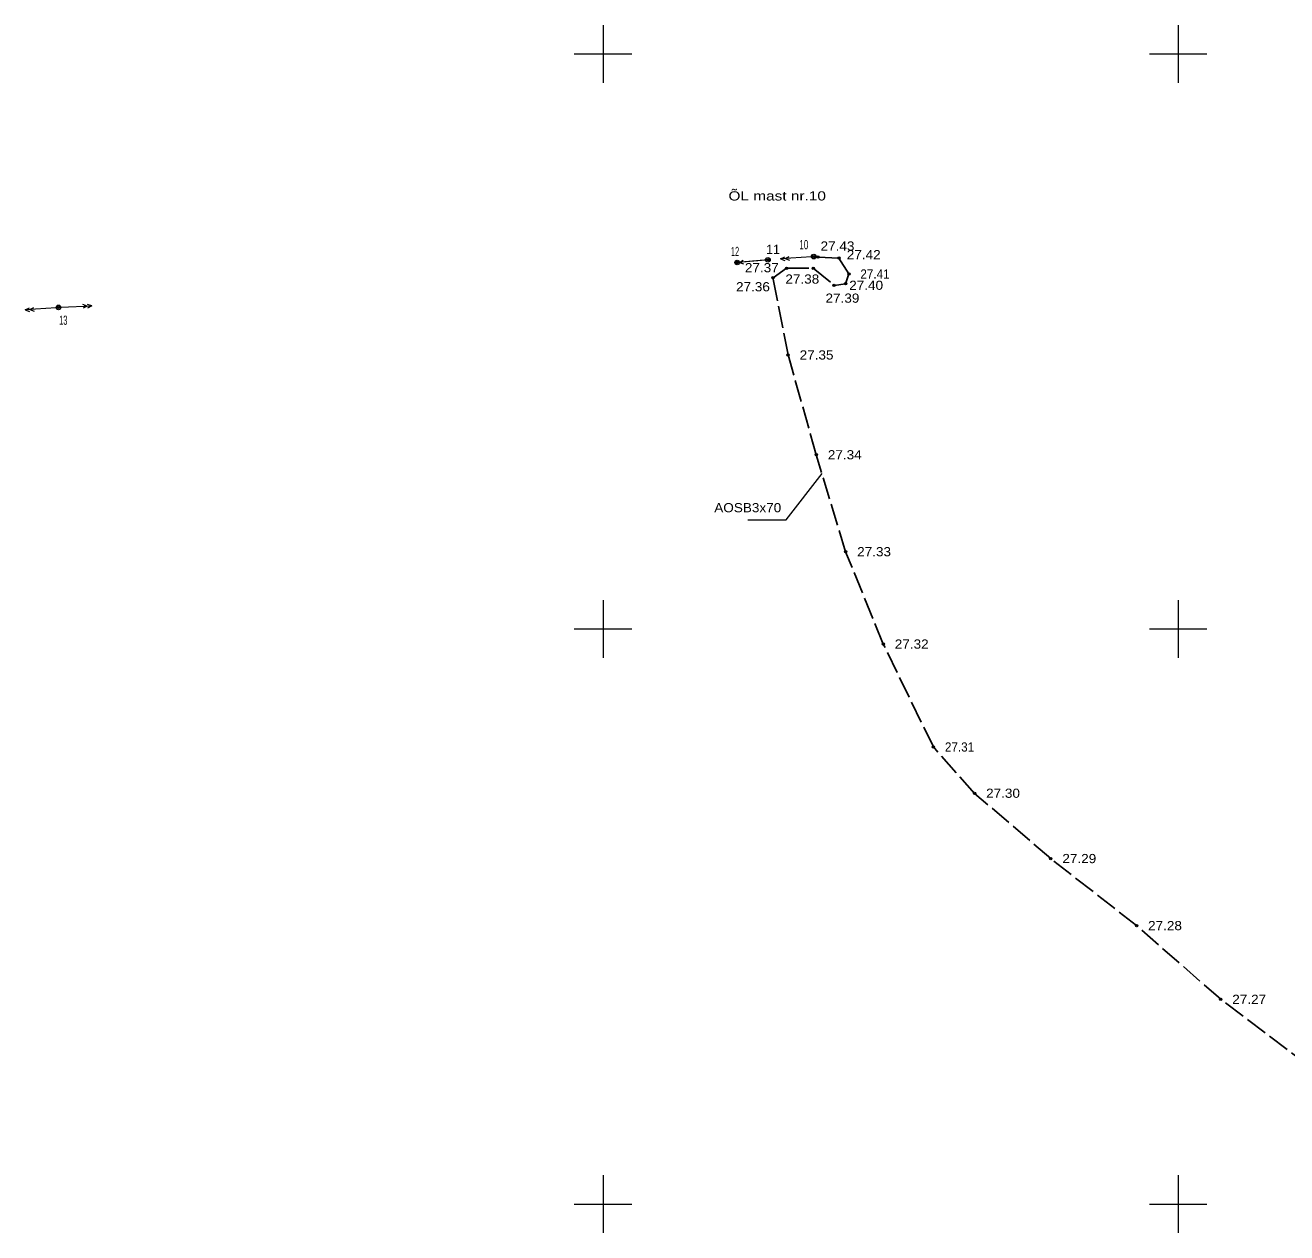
# Model space of a CAD drawing. Extents: x 640800 to 641016, y 6455729 to 6456002.
# Drawn here: x 640799.8 to 640909.4, y 6455897.5 to 6456002.5 of the extents above; entities that cross this region are included whole.
import ezdxf
from ezdxf.enums import TextEntityAlignment as Align

# ---------------------------------------------------------------- set-up
doc = ezdxf.new("R2010")
doc.units = 0
doc.header["$LTSCALE"] = 0.32
doc.header["$PDMODE"] = 32
doc.header["$PDSIZE"] = 0.16
doc.linetypes.add('LONG_DASHED', pattern=[7.5, 6, -1.5])
for name, color, linetype, lineweight in [('20', 7, 'LONG_DASHED', 25), ('26', 7, 'Continuous', 13), ('54', 7, 'Continuous', 13), ('61', 7, 'Continuous', 13)]:
    doc.layers.add(name, color=color, linetype=linetype, lineweight=lineweight)
for name, color, linetype in [('49', 7, 'Continuous'), ('57', 7, 'Continuous'), ('62', 7, 'Continuous')]:
    doc.layers.add(name, color=color, linetype=linetype)

msp = doc.modelspace()

# ---------------------------------------------------------------- hatches: boundary and pattern name
at = {"layer": '54'}
for points in [[(640864.43, 6455982.1, 1), (640864.23, 6455982.1, 1)], [(640868.42, 6455982.38, 1), (640868.22, 6455982.38, 1)], [(640868.79, 6455982.34, 1), (640868.59, 6455982.34, 1)], [(640870.61, 6455982.25, 1), (640870.41, 6455982.25, 1)], [(640861.76, 6455981.87, 1), (640861.56, 6455981.87, 1)], [(640866.06, 6455981.37, 1), (640865.86, 6455981.37, 1)], [(640868.38, 6455981.37, 1), (640868.18, 6455981.37, 1)], [(640864.88, 6455980.54, 1), (640864.68, 6455980.54, 1)], [(640871.18, 6455980.02, 1), (640870.98, 6455980.02, 1)], [(640871.47, 6455980.87, 1), (640871.27, 6455980.87, 1)], [(640870.18, 6455979.88, 1), (640869.98, 6455979.88, 1)], [(640802.76, 6455977.96, 1), (640802.56, 6455977.96, 1)], [(640866.19, 6455973.83, 1), (640865.99, 6455973.83, 1)], [(640868.64, 6455965.15, 1), (640868.44, 6455965.15, 1)], [(640871.19, 6455956.72, 1), (640870.99, 6455956.72, 1)], [(640874.46, 6455948.69, 1), (640874.26, 6455948.69, 1)], [(640878.82, 6455939.75, 1), (640878.62, 6455939.75, 1)], [(640882.4, 6455935.71, 1), (640882.2, 6455935.71, 1)], [(640889.02, 6455930.04, 1), (640888.82, 6455930.04, 1)], [(640896.48, 6455924.21, 1), (640896.28, 6455924.21, 1)], [(640903.8, 6455917.8, 1), (640903.6, 6455917.8, 1)]]:
    msp.add_hatch(color=256, dxfattribs=at).paths.add_polyline_path(points)

# ---------------------------------------------------------------- linework, layer by layer
at = {"layer": '20'}
msp.add_lwpolyline([(640911.39, 6455911.99), (640903.7, 6455917.8), (640896.38, 6455924.21), (640888.92, 6455930.04), (640882.3, 6455935.71), (640878.72, 6455939.75), (640874.36, 6455948.69), (640871.09, 6455956.72), (640868.54, 6455965.15), (640866.09, 6455973.83), (640864.78, 6455980.54), (640865.96, 6455981.37), (640868.28, 6455981.37), (640870.08, 6455979.88), (640871.08, 6455980.02), (640871.37, 6455980.87), (640870.51, 6455982.25), (640868.69, 6455982.34)], dxfattribs=at)
at = {"layer": '20', "linetype": 'Continuous', "lineweight": 13}
msp.add_lwpolyline([(640862.58, 6455959.5), (640865.91, 6455959.5), (640869.04, 6455963.51)], dxfattribs=at)
at = {"layer": '26'}
for p, q in [((640865.43, 6455982.18), (640865.79, 6455982.36)), ((640865.84, 6455982.21), (640866.18, 6455982.39)), ((640865.84, 6455982.21), (640866.2, 6455982.06)), ((640861.44, 6455981.84), (640861.8, 6455982.03)), ((640864.33, 6455982.1), (640861.66, 6455981.87)), ((640861.85, 6455981.88), (640862.19, 6455982.07)), ((640861.85, 6455981.88), (640862.21, 6455981.74)), ((640799.77, 6455977.74), (640800.13, 6455977.93)), ((640800.17, 6455977.77), (640800.52, 6455977.96)), ((640805.15, 6455978.07), (640804.79, 6455978.23)), ((640805.15, 6455978.07), (640804.8, 6455977.9)), ((640805.56, 6455978.09), (640805.19, 6455977.91)), ((640800.17, 6455977.77), (640800.54, 6455977.63))]:
    msp.add_line(p, q, dxfattribs=at)
for points in [[(640868.12, 6455982.37), (640865.43, 6455982.18), (640865.81, 6455982.04)], [(640864.13, 6455982.08), (640861.44, 6455981.84), (640861.82, 6455981.71)], [(640802.46, 6455977.94), (640799.77, 6455977.74), (640800.15, 6455977.61)], [(640802.86, 6455977.97), (640805.56, 6455978.09), (640805.18, 6455978.23)]]:
    msp.add_lwpolyline(points, dxfattribs=at)
for centre in [(640864.33, 6455982.1), (640868.32, 6455982.38), (640861.66, 6455981.87), (640802.66, 6455977.96), (640802.66, 6455977.96)]:
    msp.add_circle(centre, 0.2, dxfattribs=at)
at = {"layer": '54'}
for centre in [(640864.33, 6455982.1), (640868.32, 6455982.38), (640868.69, 6455982.34), (640870.51, 6455982.25), (640861.66, 6455981.87), (640865.96, 6455981.37), (640868.28, 6455981.37), (640864.78, 6455980.54), (640871.08, 6455980.02), (640871.37, 6455980.87), (640870.08, 6455979.88), (640802.66, 6455977.96), (640866.09, 6455973.83), (640868.54, 6455965.15), (640871.09, 6455956.72), (640874.36, 6455948.69), (640878.72, 6455939.75), (640882.3, 6455935.71), (640888.92, 6455930.04), (640896.38, 6455924.21), (640903.7, 6455917.8)]:
    msp.add_circle(centre, 0.1, dxfattribs=at)
for p in [(640868.32, 6455982.38), (640868.69, 6455982.34), (640870.51, 6455982.25), (640861.66, 6455981.87), (640864.33, 6455982.1), (640865.96, 6455981.37), (640868.28, 6455981.37), (640864.78, 6455980.54), (640871.08, 6455980.02), (640871.37, 6455980.87), (640870.08, 6455979.88), (640802.66, 6455977.96), (640866.09, 6455973.83), (640868.54, 6455965.15), (640871.09, 6455956.72), (640874.36, 6455948.69), (640878.72, 6455939.75), (640882.3, 6455935.71), (640888.92, 6455930.04), (640896.38, 6455924.21), (640903.7, 6455917.8)]:
    msp.add_point(p, dxfattribs=at)
at = {"layer": '61'}
for p, q in [((640850, 6456002.5), (640850, 6455997.5)), ((640900, 6456002.5), (640900, 6455997.5)), ((640847.5, 6456000), (640852.5, 6456000)), ((640897.5, 6456000), (640902.5, 6456000)), ((640850, 6455952.5), (640850, 6455947.5)), ((640900, 6455952.5), (640900, 6455947.5)), ((640847.5, 6455950), (640852.5, 6455950)), ((640897.5, 6455950), (640902.5, 6455950)), ((640850, 6455902.5), (640850, 6455897.5)), ((640900, 6455902.5), (640900, 6455897.5)), ((640847.5, 6455900), (640852.5, 6455900)), ((640897.5, 6455900), (640902.5, 6455900))]:
    msp.add_line(p, q, dxfattribs=at)

# ---------------------------------------------------------------- texts
at = {"layer": '20', "width": 1.1}
msp.add_text('AOSB3x70', height=0.8, dxfattribs=at).set_placement((640859.67, 6455960.15))
at = {"layer": '49'}
for s, width, p in [('27.43', 1.1, (640868.91, 6455982.9)), ('27.42', 1.1, (640871.19, 6455982.15)), ('27.37', 1.1, (640862.33, 6455981.02)), ('27.41', 0.95, (640872.37, 6455980.47)), ('27.36', 1.1, (640861.56, 6455979.36)), ('27.38', 1.1, (640865.85, 6455980.03)), ('27.40', 1.1, (640871.4, 6455979.49)), ('27.39', 1.1, (640869.34, 6455978.37)), ('27.35', 1.1, (640867.09, 6455973.43)), ('27.34', 1.1, (640869.54, 6455964.75)), ('27.33', 1.1, (640872.09, 6455956.32)), ('27.32', 1.1, (640875.36, 6455948.29)), ('27.31', 0.95, (640879.72, 6455939.34)), ('27.30', 1.1, (640883.3, 6455935.32)), ('27.29', 1.1, (640889.93, 6455929.64)), ('27.28', 1.1, (640897.38, 6455923.81)), ('27.27', 1.1, (640904.7, 6455917.4))]:
    msp.add_text(s, height=0.8, dxfattribs=dict(at, width=width)).set_placement(p)
at = {"layer": '57', "width": 1.25}
msp.add_text('ÕL mast nr.10', height=0.8, dxfattribs=at).set_placement((640865.14, 6455987.26), align=Align.CENTER)
at = {"layer": '62'}
msp.add_text('11', height=0.8, dxfattribs=at).set_placement((640864.18, 6455982.61))
for s, width, p in [('10', 0.65, (640867.07, 6455983.02)), ('12', 0.6, (640861.12, 6455982.43)), ('13', 0.6, (640802.72, 6455976.45))]:
    msp.add_text(s, height=0.8, dxfattribs=dict(at, width=width)).set_placement(p)

doc.saveas('drawing.dxf')
